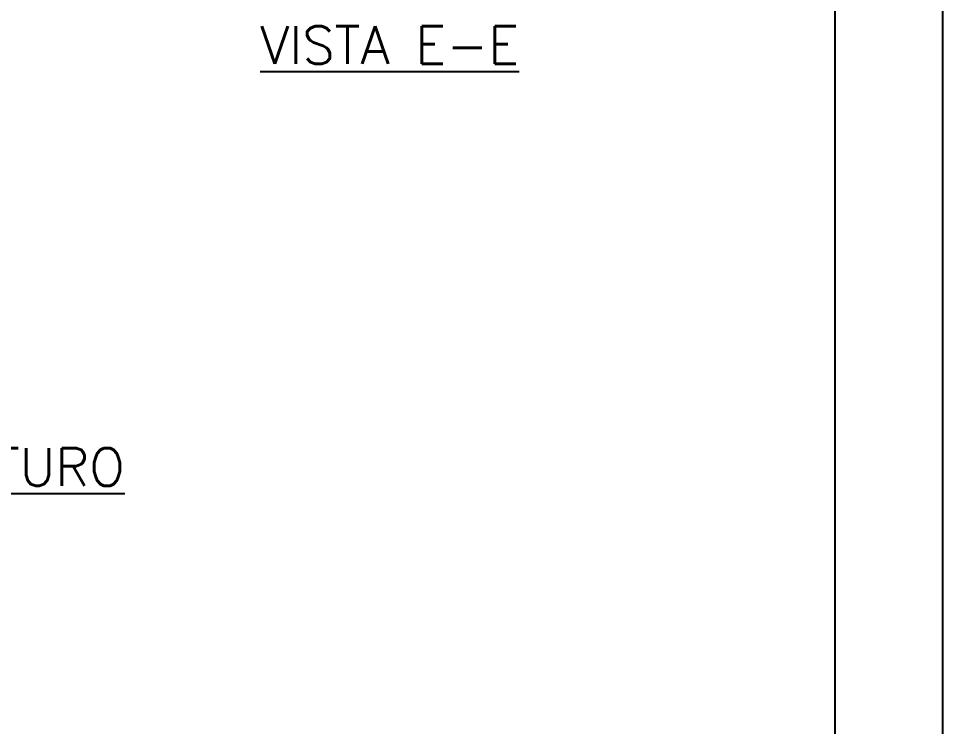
# Model space of a CAD drawing. Header units: centimetres. Extents: x 1658 to 6058, y 7825 to 9310.
# Drawn here: x 3329.8 to 3758.4, y 8153.4 to 8482 of the extents above; entities that cross this region are included whole.
import ezdxf

# ---------------------------------------------------------------- set-up
doc = ezdxf.new("R2010")
doc.units = ezdxf.units.CM
doc.header["$LTSCALE"] = 50
doc.header["$MEASUREMENT"] = 0
for name, color, linetype in [('COTAS-PRECON', 1, 'Continuous'), ('FORMATO-PRECON', 2, 'Continuous'), ('LINHA-01-PRECON', 1, 'Continuous')]:
    doc.layers.add(name, color=color, linetype=linetype)
doc.styles.get("Standard").update_dxf_attribs({"font": 'romans.shx'})

# ---------------------------------------------------------------- blocks, each defined once
blk = doc.blocks.new('A$C12EB5E76')
at = {"layer": 'FORMATO-PRECON'}
blk.add_lwpolyline([(-114.69, 1254.28), (-114.69, 4224.28), (4085.31, 4224.28), (4085.31, 1254.28)], close=True, dxfattribs=at)
at = {"layer": 'FORMATO-PRECON', "color": 6}
blk.add_lwpolyline([(135.31, 1354.28), (135.31, 4124.28), (3985.31, 4124.28), (3985.31, 1354.28)], close=True, dxfattribs=at)

msp = doc.modelspace()

# ---------------------------------------------------------------- block references
at = {"layer": 'COTAS-PRECON', "xscale": 0.5000000000000071, "yscale": 0.5000000000000071, "zscale": 0.5000000000000071}
msp.add_blockref('A$C12EB5E76', (1715.702, 7197.786), dxfattribs=at)

# ---------------------------------------------------------------- texts
at = {"layer": 'LINHA-01-PRECON', "color": 2, "char_height": 17.5, "attachment_point": 5}
for s, insert in [('\\A1;{\\L\\C4;VISTA E-E}', (3501.959, 8469.614)), ('\\A1;{\\L\\C4;DETALHE DO FURO}', (3270.397, 8273.88))]:
    msp.add_mtext(s, dxfattribs=dict(at, insert=insert))

doc.saveas('drawing.dxf')
